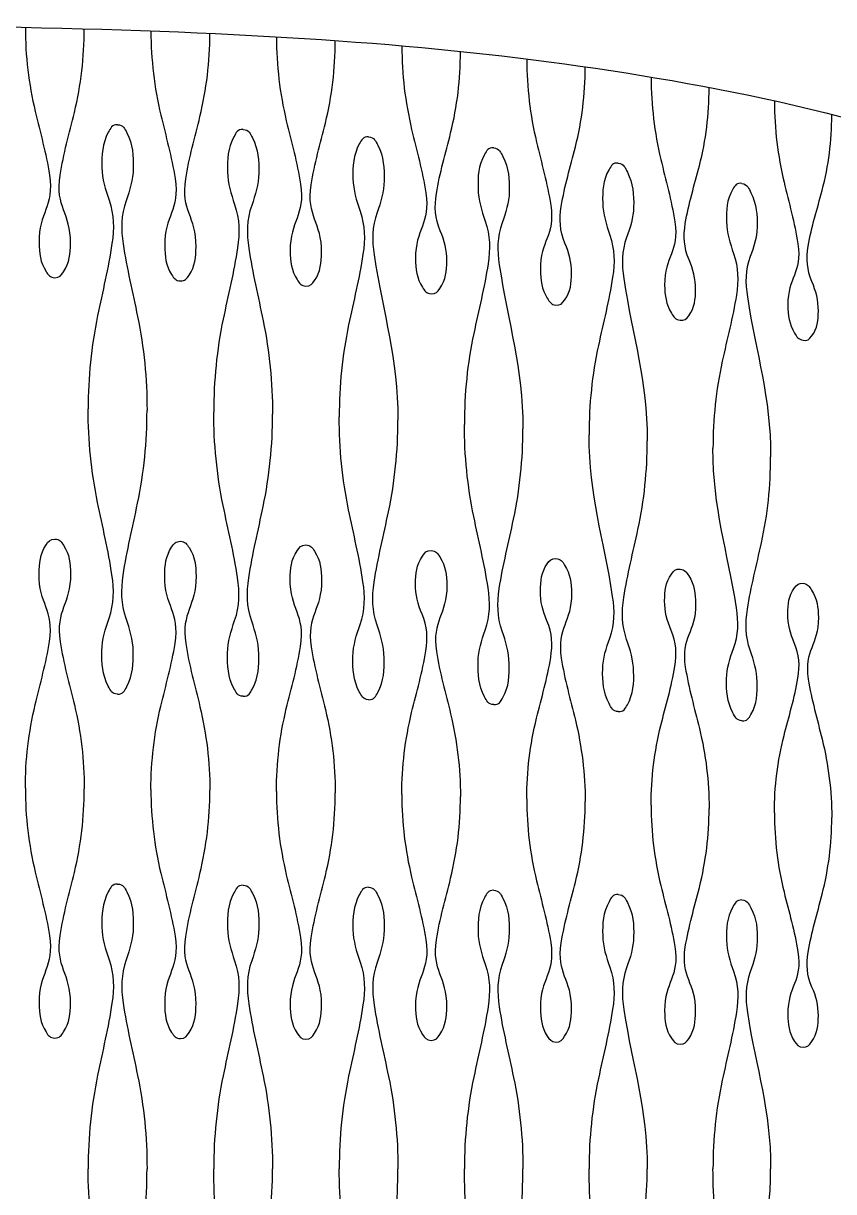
# Model space of a CAD drawing. Header units: millimetres. Extents: x 1 to 583, y -486 to -2.
# Drawn here: x 553.93 to 568.54, y -156.81 to -135.74 of the extents above; entities that cross this region are included whole.
import ezdxf

# ---------------------------------------------------------------- set-up
doc = ezdxf.new("R2010")
doc.units = ezdxf.units.MM
doc.header["$MEASUREMENT"] = 0
doc.layers.add('DEFAULT', color=7, linetype='Continuous')

msp = doc.modelspace()

# ---------------------------------------------------------------- linework, layer by layer
at = {"layer": 'DEFAULT'}
for points, knots in [([(542.024, -135.742), (553.829, -135.742), (559.732, -135.742), (565.634, -136.775), (571.537, -137.808), (577.439, -139.873), (583.342, -148.137)], [0, 0, 0, 0, 1, 1, 1, 2, 2, 2, 2]), ([(553.963, -135.815), (553.963, -136.331), (554.022, -136.83), (554.141, -137.331), (554.231, -137.712), (554.339, -138.088), (554.398, -138.477), (554.486, -139.053), (554.204, -139.148), (554.211, -139.697), (554.213, -139.884), (554.228, -140.05), (554.336, -140.216), (554.375, -140.278), (554.408, -140.327), (554.494, -140.329)], [0, 0, 0, 0, 1, 1, 1, 2, 2, 2, 3, 3, 3, 4, 4, 4, 5, 5, 5, 5]), ([(554.494, -140.329), (554.578, -140.33), (554.612, -140.283), (554.652, -140.222), (554.761, -140.058), (554.775, -139.893), (554.777, -139.708), (554.783, -139.157), (554.5, -139.06), (554.59, -138.481), (554.649, -138.096), (554.757, -137.725), (554.847, -137.348), (554.966, -136.849), (555.025, -136.354), (555.025, -135.842)], [0, 0, 0, 0, 1, 1, 1, 2, 2, 2, 3, 3, 3, 4, 4, 4, 5, 5, 5, 5]), ([(556.229, -135.882), (556.229, -136.397), (556.289, -136.894), (556.407, -137.395), (556.497, -137.776), (556.604, -138.152), (556.664, -138.541), (556.752, -139.114), (556.47, -139.208), (556.477, -139.754), (556.479, -139.94), (556.495, -140.107), (556.602, -140.273), (556.641, -140.335), (556.674, -140.384), (556.76, -140.387)], [0, 0, 0, 0, 1, 1, 1, 2, 2, 2, 3, 3, 3, 4, 4, 4, 5, 5, 5, 5]), ([(556.76, -140.387), (556.844, -140.39), (556.877, -140.343), (556.918, -140.283), (557.027, -140.12), (557.041, -139.956), (557.043, -139.772), (557.049, -139.221), (556.766, -139.126), (556.856, -138.547), (556.915, -138.165), (557.023, -137.796), (557.113, -137.422), (557.232, -136.927), (557.291, -136.435), (557.291, -135.925)], [0, 0, 0, 0, 1, 1, 1, 2, 2, 2, 3, 3, 3, 4, 4, 4, 5, 5, 5, 5]), ([(558.493, -135.989), (558.493, -136.502), (558.553, -136.999), (558.671, -137.498), (558.761, -137.879), (558.868, -138.255), (558.928, -138.643), (559.015, -139.212), (558.735, -139.303), (558.741, -139.845), (558.743, -140.032), (558.76, -140.198), (558.866, -140.364), (558.906, -140.426), (558.938, -140.476), (559.024, -140.48)], [0, 0, 0, 0, 1, 1, 1, 2, 2, 2, 3, 3, 3, 4, 4, 4, 5, 5, 5, 5]), ([(559.024, -140.48), (559.107, -140.484), (559.141, -140.439), (559.182, -140.38), (559.291, -140.219), (559.304, -140.057), (559.307, -139.874), (559.313, -139.324), (559.029, -139.232), (559.119, -138.653), (559.179, -138.275), (559.286, -137.91), (559.376, -137.54), (559.496, -137.049), (559.554, -136.562), (559.554, -136.057)], [0, 0, 0, 0, 1, 1, 1, 2, 2, 2, 3, 3, 3, 4, 4, 4, 5, 5, 5, 5]), ([(560.755, -136.153), (560.755, -136.664), (560.815, -137.158), (560.932, -137.655), (561.021, -138.035), (561.128, -138.41), (561.188, -138.798), (561.275, -139.361), (560.995, -139.448), (561.002, -139.985), (561.004, -140.171), (561.021, -140.336), (561.126, -140.502), (561.166, -140.564), (561.198, -140.615), (561.284, -140.621)], [0, 0, 0, 0, 1, 1, 1, 2, 2, 2, 3, 3, 3, 4, 4, 4, 5, 5, 5, 5]), ([(561.284, -140.621), (561.366, -140.627), (561.4, -140.584), (561.441, -140.525), (561.552, -140.368), (561.563, -140.208), (561.566, -140.028), (561.568, -139.832), (561.523, -139.659), (561.447, -139.482), (561.35, -139.257), (561.342, -139.049), (561.379, -138.813), (561.438, -138.441), (561.545, -138.082), (561.635, -137.718), (561.755, -137.234), (561.812, -136.753), (561.812, -136.254)], [0, 0, 0, 0, 1, 1, 1, 2, 2, 2, 3, 3, 3, 4, 4, 4, 5, 5, 5, 6, 6, 6, 6]), ([(563.009, -136.391), (563.009, -136.899), (563.069, -137.389), (563.185, -137.883), (563.274, -138.261), (563.381, -138.634), (563.44, -139.02), (563.526, -139.575), (563.248, -139.658), (563.255, -140.186), (563.257, -140.371), (563.276, -140.536), (563.379, -140.701), (563.418, -140.764), (563.451, -140.815), (563.535, -140.824)], [0, 0, 0, 0, 1, 1, 1, 2, 2, 2, 3, 3, 3, 4, 4, 4, 5, 5, 5, 5]), ([(563.535, -140.824), (563.616, -140.832), (563.651, -140.791), (563.692, -140.734), (563.803, -140.58), (563.814, -140.424), (563.816, -140.247), (563.818, -140.053), (563.773, -139.881), (563.698, -139.704), (563.603, -139.482), (563.593, -139.275), (563.631, -139.042), (563.689, -138.677), (563.796, -138.326), (563.886, -137.97), (564.005, -137.495), (564.062, -137.023), (564.062, -136.533)], [0, 0, 0, 0, 1, 1, 1, 2, 2, 2, 3, 3, 3, 4, 4, 4, 5, 5, 5, 6, 6, 6, 6]), ([(565.252, -136.719), (565.252, -137.221), (565.312, -137.706), (565.427, -138.194), (565.515, -138.569), (565.621, -138.939), (565.68, -139.322), (565.765, -139.866), (565.49, -139.943), (565.496, -140.461), (565.498, -140.644), (565.518, -140.808), (565.619, -140.971), (565.658, -141.034), (565.691, -141.086), (565.775, -141.097)], [0, 0, 0, 0, 1, 1, 1, 2, 2, 2, 3, 3, 3, 4, 4, 4, 5, 5, 5, 5]), ([(565.775, -141.097), (565.853, -141.108), (565.889, -141.071), (565.931, -141.015), (566.042, -140.866), (566.052, -140.714), (566.054, -140.541), (566.056, -140.349), (566.01, -140.178), (565.936, -140.004), (565.843, -139.785), (565.832, -139.581), (565.869, -139.351), (565.927, -138.996), (566.034, -138.655), (566.123, -138.309), (566.242, -137.845), (566.298, -137.384), (566.298, -136.906)], [0, 0, 0, 0, 1, 1, 1, 2, 2, 2, 3, 3, 3, 4, 4, 4, 5, 5, 5, 6, 6, 6, 6]), ([(567.476, -137.151), (567.476, -137.646), (567.537, -138.123), (567.65, -138.603), (567.737, -138.975), (567.841, -139.341), (567.9, -139.719), (567.982, -140.249), (567.712, -140.32), (567.718, -140.823), (567.72, -141.005), (567.741, -141.166), (567.839, -141.327), (567.878, -141.391), (567.911, -141.443), (567.993, -141.458)], [0, 0, 0, 0, 1, 1, 1, 2, 2, 2, 3, 3, 3, 4, 4, 4, 5, 5, 5, 5]), ([(555.627, -137.569), (555.525, -137.566), (555.499, -137.633), (555.46, -137.706), (555.349, -137.913), (555.339, -138.117), (555.344, -138.341), (555.349, -138.55), (555.407, -138.739), (555.474, -138.933), (555.564, -139.197), (555.567, -139.445), (555.526, -139.715), (555.46, -140.153), (555.355, -140.581), (555.266, -141.013), (555.151, -141.571), (555.096, -142.126), (555.096, -142.696)], [0, 0, 0, 0, 1, 1, 1, 2, 2, 2, 3, 3, 3, 4, 4, 4, 5, 5, 5, 6, 6, 6, 6]), ([(555.627, -137.569), (555.731, -137.573), (555.755, -137.641), (555.794, -137.716), (555.903, -137.925), (555.915, -138.131), (555.91, -138.357), (555.905, -138.564), (555.847, -138.751), (555.78, -138.942), (555.688, -139.205), (555.688, -139.452), (555.728, -139.721), (555.794, -140.162), (555.899, -140.595), (555.988, -141.031), (556.102, -141.591), (556.158, -142.148), (556.158, -142.719)], [0, 0, 0, 0, 1, 1, 1, 2, 2, 2, 3, 3, 3, 4, 4, 4, 5, 5, 5, 6, 6, 6, 6]), ([(567.993, -141.458), (568.068, -141.472), (568.105, -141.439), (568.147, -141.385), (568.26, -141.242), (568.267, -141.096), (568.269, -140.929), (568.271, -140.739), (568.225, -140.571), (568.153, -140.399), (568.062, -140.184), (568.049, -139.985), (568.087, -139.758), (568.144, -139.416), (568.249, -139.088), (568.337, -138.755), (568.455, -138.307), (568.51, -137.861), (568.51, -137.398)], [0, 0, 0, 0, 1, 1, 1, 2, 2, 2, 3, 3, 3, 4, 4, 4, 5, 5, 5, 6, 6, 6, 6]), ([(557.892, -137.654), (557.791, -137.65), (557.765, -137.716), (557.726, -137.788), (557.614, -137.994), (557.605, -138.196), (557.61, -138.418), (557.615, -138.628), (557.673, -138.817), (557.739, -139.01), (557.829, -139.273), (557.832, -139.52), (557.791, -139.79), (557.725, -140.224), (557.62, -140.649), (557.531, -141.078), (557.416, -141.633), (557.361, -142.186), (557.361, -142.752)], [0, 0, 0, 0, 1, 1, 1, 2, 2, 2, 3, 3, 3, 4, 4, 4, 5, 5, 5, 6, 6, 6, 6]), ([(557.892, -137.654), (557.996, -137.66), (558.021, -137.729), (558.059, -137.804), (558.167, -138.013), (558.18, -138.219), (558.175, -138.444), (558.17, -138.65), (558.113, -138.835), (558.046, -139.024), (557.953, -139.286), (557.954, -139.531), (557.994, -139.798), (558.06, -140.239), (558.164, -140.671), (558.253, -141.107), (558.367, -141.665), (558.423, -142.22), (558.423, -142.789)], [0, 0, 0, 0, 1, 1, 1, 2, 2, 2, 3, 3, 3, 4, 4, 4, 5, 5, 5, 6, 6, 6, 6]), ([(560.155, -137.787), (560.054, -137.781), (560.028, -137.845), (559.988, -137.917), (559.876, -138.12), (559.868, -138.32), (559.873, -138.54), (559.878, -138.749), (559.936, -138.938), (560.002, -139.131), (560.092, -139.392), (560.095, -139.638), (560.054, -139.906), (559.988, -140.336), (559.883, -140.756), (559.794, -141.181), (559.679, -141.731), (559.625, -142.279), (559.625, -142.841)], [0, 0, 0, 0, 1, 1, 1, 2, 2, 2, 3, 3, 3, 4, 4, 4, 5, 5, 5, 6, 6, 6, 6]), ([(560.155, -137.787), (560.258, -137.797), (560.283, -137.866), (560.321, -137.941), (560.428, -138.15), (560.442, -138.355), (560.437, -138.58), (560.432, -138.783), (560.375, -138.965), (560.308, -139.152), (560.215, -139.411), (560.216, -139.654), (560.256, -139.919), (560.42, -141.014), (560.684, -141.767), (560.684, -142.897)], [0, 0, 0, 0, 1, 1, 1, 2, 2, 2, 3, 3, 3, 4, 4, 4, 5, 5, 5, 5]), ([(562.412, -137.985), (562.313, -137.977), (562.285, -138.038), (562.246, -138.108), (562.133, -138.308), (562.125, -138.505), (562.13, -138.722), (562.135, -138.93), (562.193, -139.118), (562.259, -139.31), (562.348, -139.569), (562.352, -139.813), (562.311, -140.078), (562.245, -140.502), (562.141, -140.916), (562.052, -141.334), (561.937, -141.878), (561.883, -142.419), (561.883, -142.974)], [0, 0, 0, 0, 1, 1, 1, 2, 2, 2, 3, 3, 3, 4, 4, 4, 5, 5, 5, 6, 6, 6, 6]), ([(562.412, -137.985), (562.515, -137.998), (562.539, -138.067), (562.577, -138.143), (562.682, -138.351), (562.698, -138.555), (562.692, -138.779), (562.688, -138.978), (562.631, -139.157), (562.564, -139.34), (562.47, -139.596), (562.473, -139.836), (562.512, -140.097), (562.676, -141.186), (562.939, -141.932), (562.939, -143.055)], [0, 0, 0, 0, 1, 1, 1, 2, 2, 2, 3, 3, 3, 4, 4, 4, 5, 5, 5, 5]), ([(564.659, -138.262), (564.562, -138.25), (564.533, -138.309), (564.493, -138.377), (564.379, -138.573), (564.373, -138.765), (564.379, -138.978), (564.384, -139.185), (564.441, -139.371), (564.507, -139.562), (564.594, -139.818), (564.6, -140.058), (564.558, -140.321), (564.493, -140.735), (564.389, -141.141), (564.301, -141.55), (564.186, -142.084), (564.132, -142.616), (564.132, -143.162)], [0, 0, 0, 0, 1, 1, 1, 2, 2, 2, 3, 3, 3, 4, 4, 4, 5, 5, 5, 6, 6, 6, 6]), ([(564.659, -138.262), (564.76, -138.279), (564.785, -138.348), (564.823, -138.424), (564.926, -138.631), (564.943, -138.833), (564.937, -139.055), (564.933, -139.25), (564.877, -139.424), (564.81, -139.602), (564.716, -139.854), (564.72, -140.089), (564.759, -140.346), (564.921, -141.424), (565.182, -142.159), (565.182, -143.271)], [0, 0, 0, 0, 1, 1, 1, 2, 2, 2, 3, 3, 3, 4, 4, 4, 5, 5, 5, 5]), ([(566.891, -138.628), (566.797, -138.612), (566.767, -138.667), (566.726, -138.734), (566.611, -138.924), (566.607, -139.11), (566.612, -139.318), (566.617, -139.522), (566.675, -139.707), (566.74, -139.895), (566.826, -140.147), (566.832, -140.382), (566.791, -140.641), (566.726, -141.045), (566.622, -141.439), (566.535, -141.837), (566.42, -142.359), (566.368, -142.878), (566.368, -143.412)], [0, 0, 0, 0, 1, 1, 1, 2, 2, 2, 3, 3, 3, 4, 4, 4, 5, 5, 5, 6, 6, 6, 6]), ([(566.891, -138.628), (566.99, -138.649), (567.016, -138.719), (567.053, -138.796), (567.153, -139), (567.171, -139.2), (567.166, -139.419), (567.161, -139.608), (567.106, -139.776), (567.04, -139.948), (566.945, -140.195), (566.951, -140.423), (566.989, -140.674), (567.15, -141.737), (567.408, -142.46), (567.408, -143.557)], [0, 0, 0, 0, 1, 1, 1, 2, 2, 2, 3, 3, 3, 4, 4, 4, 5, 5, 5, 5]), ([(555.627, -147.841), (555.524, -147.84), (555.499, -147.772), (555.46, -147.698), (555.35, -147.489), (555.339, -147.284), (555.344, -147.059), (555.349, -146.851), (555.407, -146.663), (555.474, -146.471), (555.565, -146.207), (555.566, -145.96), (555.526, -145.691), (555.46, -145.251), (555.355, -144.819), (555.266, -144.384), (555.151, -143.825), (555.096, -143.267), (555.096, -142.696)], [0, 0, 0, 0, 1, 1, 1, 2, 2, 2, 3, 3, 3, 4, 4, 4, 5, 5, 5, 6, 6, 6, 6]), ([(555.627, -147.841), (555.73, -147.842), (555.755, -147.775), (555.794, -147.703), (555.905, -147.495), (555.915, -147.292), (555.91, -147.068), (555.905, -146.858), (555.847, -146.669), (555.78, -146.476), (555.69, -146.212), (555.688, -145.964), (555.728, -145.694), (555.794, -145.258), (555.899, -144.83), (555.988, -144.398), (556.103, -143.841), (556.158, -143.287), (556.158, -142.719)], [0, 0, 0, 0, 1, 1, 1, 2, 2, 2, 3, 3, 3, 4, 4, 4, 5, 5, 5, 6, 6, 6, 6]), ([(557.892, -147.879), (557.789, -147.878), (557.764, -147.81), (557.726, -147.736), (557.616, -147.528), (557.605, -147.324), (557.61, -147.1), (557.615, -146.893), (557.672, -146.706), (557.739, -146.515), (557.831, -146.252), (557.832, -146.007), (557.791, -145.738), (557.725, -145.299), (557.62, -144.869), (557.531, -144.435), (557.417, -143.877), (557.361, -143.322), (557.361, -142.752)], [0, 0, 0, 0, 1, 1, 1, 2, 2, 2, 3, 3, 3, 4, 4, 4, 5, 5, 5, 6, 6, 6, 6]), ([(557.892, -147.879), (557.994, -147.882), (558.02, -147.816), (558.059, -147.744), (558.17, -147.538), (558.18, -147.336), (558.175, -147.113), (558.17, -146.904), (558.112, -146.716), (558.046, -146.523), (557.955, -146.26), (557.953, -146.013), (557.994, -145.744), (558.059, -145.31), (558.164, -144.886), (558.253, -144.458), (558.368, -143.904), (558.423, -143.354), (558.423, -142.789)], [0, 0, 0, 0, 1, 1, 1, 2, 2, 2, 3, 3, 3, 4, 4, 4, 5, 5, 5, 6, 6, 6, 6]), ([(560.155, -147.94), (560.052, -147.937), (560.027, -147.87), (559.988, -147.796), (559.879, -147.589), (559.868, -147.386), (559.873, -147.163), (559.878, -146.958), (559.935, -146.773), (560.002, -146.583), (560.094, -146.323), (560.094, -146.079), (560.054, -145.813), (559.988, -145.376), (559.883, -144.947), (559.794, -144.516), (559.68, -143.96), (559.625, -143.408), (559.625, -142.841)], [0, 0, 0, 0, 1, 1, 1, 2, 2, 2, 3, 3, 3, 4, 4, 4, 5, 5, 5, 6, 6, 6, 6]), ([(560.155, -147.94), (560.256, -147.944), (560.282, -147.879), (560.321, -147.808), (560.432, -147.604), (560.442, -147.404), (560.437, -147.183), (560.432, -146.975), (560.374, -146.787), (560.308, -146.595), (560.218, -146.334), (560.215, -146.089), (560.256, -145.821), (560.321, -145.392), (560.426, -144.973), (560.515, -144.549), (560.63, -144.002), (560.684, -143.457), (560.684, -142.897)], [0, 0, 0, 0, 1, 1, 1, 2, 2, 2, 3, 3, 3, 4, 4, 4, 5, 5, 5, 6, 6, 6, 6]), ([(562.412, -148.03), (562.31, -148.026), (562.284, -147.959), (562.246, -147.886), (562.137, -147.68), (562.125, -147.479), (562.13, -147.257), (562.135, -147.054), (562.192, -146.872), (562.259, -146.685), (562.351, -146.428), (562.351, -146.187), (562.311, -145.924), (562.245, -145.49), (562.141, -145.064), (562.052, -144.635), (561.939, -144.084), (561.883, -143.536), (561.883, -142.974)], [0, 0, 0, 0, 1, 1, 1, 2, 2, 2, 3, 3, 3, 4, 4, 4, 5, 5, 5, 6, 6, 6, 6]), ([(562.412, -148.03), (562.512, -148.036), (562.538, -147.972), (562.577, -147.902), (562.689, -147.701), (562.698, -147.504), (562.692, -147.286), (562.687, -147.08), (562.63, -146.893), (562.564, -146.702), (562.475, -146.444), (562.472, -146.201), (562.512, -145.936), (562.578, -145.514), (562.682, -145.1), (562.77, -144.683), (562.885, -144.144), (562.939, -143.606), (562.939, -143.055)], [0, 0, 0, 0, 1, 1, 1, 2, 2, 2, 3, 3, 3, 4, 4, 4, 5, 5, 5, 6, 6, 6, 6]), ([(564.659, -148.156), (564.558, -148.15), (564.532, -148.084), (564.493, -148.011), (564.386, -147.808), (564.373, -147.609), (564.379, -147.389), (564.383, -147.19), (564.44, -147.011), (564.507, -146.829), (564.599, -146.575), (564.598, -146.339), (564.558, -146.079), (564.394, -145.005), (564.132, -144.271), (564.132, -143.162)], [0, 0, 0, 0, 1, 1, 1, 2, 2, 2, 3, 3, 3, 4, 4, 4, 5, 5, 5, 5]), ([(564.659, -148.156), (564.757, -148.163), (564.784, -148.102), (564.823, -148.033), (564.935, -147.836), (564.943, -147.643), (564.937, -147.429), (564.932, -147.225), (564.875, -147.04), (564.81, -146.852), (564.722, -146.596), (564.718, -146.357), (564.759, -146.096), (564.823, -145.682), (564.927, -145.277), (565.015, -144.869), (565.129, -144.339), (565.182, -143.812), (565.182, -143.271)], [0, 0, 0, 0, 1, 1, 1, 2, 2, 2, 3, 3, 3, 4, 4, 4, 5, 5, 5, 6, 6, 6, 6]), ([(566.891, -148.322), (566.791, -148.314), (566.765, -148.249), (566.726, -148.177), (566.621, -147.977), (566.607, -147.781), (566.612, -147.565), (566.617, -147.37), (566.673, -147.196), (566.74, -147.018), (566.832, -146.77), (566.83, -146.539), (566.791, -146.285), (566.627, -145.226), (566.368, -144.506), (566.368, -143.412)], [0, 0, 0, 0, 1, 1, 1, 2, 2, 2, 3, 3, 3, 4, 4, 4, 5, 5, 5, 5]), ([(566.891, -148.322), (566.986, -148.331), (567.014, -148.273), (567.053, -148.205), (567.164, -148.014), (567.171, -147.826), (567.166, -147.617), (567.161, -147.416), (567.104, -147.234), (567.04, -147.048), (566.954, -146.798), (566.949, -146.563), (566.989, -146.306), (567.053, -145.904), (567.155, -145.511), (567.242, -145.114), (567.355, -144.598), (567.408, -144.085), (567.408, -143.557)], [0, 0, 0, 0, 1, 1, 1, 2, 2, 2, 3, 3, 3, 4, 4, 4, 5, 5, 5, 6, 6, 6, 6]), ([(553.963, -149.539), (553.963, -149.025), (554.022, -148.528), (554.141, -148.029), (554.231, -147.65), (554.339, -147.277), (554.398, -146.891), (554.487, -146.312), (554.204, -146.217), (554.211, -145.666), (554.213, -145.48), (554.227, -145.315), (554.336, -145.15), (554.376, -145.09), (554.409, -145.042), (554.494, -145.043)], [0, 0, 0, 0, 1, 1, 1, 2, 2, 2, 3, 3, 3, 4, 4, 4, 5, 5, 5, 5]), ([(554.494, -145.043), (554.579, -145.044), (554.612, -145.093), (554.652, -145.155), (554.76, -145.32), (554.775, -145.487), (554.777, -145.673), (554.783, -146.221), (554.501, -146.319), (554.59, -146.894), (554.649, -147.281), (554.757, -147.656), (554.847, -148.036), (554.966, -148.536), (555.025, -149.033), (555.025, -149.548)], [0, 0, 0, 0, 1, 1, 1, 2, 2, 2, 3, 3, 3, 4, 4, 4, 5, 5, 5, 5]), ([(556.229, -149.561), (556.229, -149.049), (556.288, -148.554), (556.407, -148.057), (556.497, -147.68), (556.605, -147.309), (556.664, -146.925), (556.753, -146.346), (556.47, -146.254), (556.477, -145.702), (556.479, -145.517), (556.493, -145.353), (556.602, -145.19), (556.642, -145.129), (556.676, -145.082), (556.76, -145.084)], [0, 0, 0, 0, 1, 1, 1, 2, 2, 2, 3, 3, 3, 4, 4, 4, 5, 5, 5, 5]), ([(556.76, -145.084), (556.845, -145.086), (556.878, -145.135), (556.918, -145.197), (557.025, -145.362), (557.041, -145.528), (557.043, -145.715), (557.049, -146.26), (556.768, -146.356), (556.856, -146.929), (556.915, -147.316), (557.023, -147.69), (557.113, -148.068), (557.231, -148.567), (557.291, -149.063), (557.291, -149.575)], [0, 0, 0, 0, 1, 1, 1, 2, 2, 2, 3, 3, 3, 4, 4, 4, 5, 5, 5, 5]), ([(558.493, -149.597), (558.493, -149.088), (558.552, -148.596), (558.671, -148.102), (558.761, -147.729), (558.869, -147.361), (558.928, -146.979), (559.018, -146.401), (558.735, -146.312), (558.741, -145.761), (558.743, -145.578), (558.757, -145.415), (558.866, -145.253), (558.906, -145.193), (558.94, -145.147), (559.024, -145.15)], [0, 0, 0, 0, 1, 1, 1, 2, 2, 2, 3, 3, 3, 4, 4, 4, 5, 5, 5, 5]), ([(559.024, -145.15), (559.109, -145.153), (559.142, -145.202), (559.182, -145.264), (559.288, -145.429), (559.304, -145.594), (559.307, -145.78), (559.313, -146.323), (559.032, -146.416), (559.119, -146.985), (559.179, -147.371), (559.286, -147.743), (559.376, -148.12), (559.495, -148.616), (559.554, -149.109), (559.554, -149.619)], [0, 0, 0, 0, 1, 1, 1, 2, 2, 2, 3, 3, 3, 4, 4, 4, 5, 5, 5, 5]), ([(560.755, -149.651), (560.755, -149.147), (560.813, -148.661), (560.932, -148.171), (561.021, -147.802), (561.129, -147.438), (561.188, -147.062), (561.225, -146.827), (561.218, -146.618), (561.12, -146.395), (561.044, -146.218), (560.999, -146.046), (561.002, -145.851), (561.004, -145.669), (561.016, -145.509), (561.126, -145.349), (561.167, -145.29), (561.201, -145.246), (561.284, -145.25)], [0, 0, 0, 0, 1, 1, 1, 2, 2, 2, 3, 3, 3, 4, 4, 4, 5, 5, 5, 6, 6, 6, 6]), ([(561.284, -145.25), (561.368, -145.254), (561.401, -145.304), (561.441, -145.366), (561.546, -145.53), (561.563, -145.694), (561.566, -145.879), (561.572, -146.416), (561.292, -146.506), (561.379, -147.07), (561.438, -147.453), (561.545, -147.823), (561.635, -148.198), (561.753, -148.69), (561.812, -149.179), (561.812, -149.685)], [0, 0, 0, 0, 1, 1, 1, 2, 2, 2, 3, 3, 3, 4, 4, 4, 5, 5, 5, 5]), ([(563.009, -149.731), (563.009, -149.233), (563.067, -148.754), (563.185, -148.271), (563.274, -147.908), (563.382, -147.55), (563.44, -147.18), (563.477, -146.947), (563.47, -146.741), (563.373, -146.52), (563.297, -146.344), (563.252, -146.174), (563.255, -145.98), (563.257, -145.802), (563.269, -145.644), (563.379, -145.488), (563.419, -145.429), (563.454, -145.387), (563.535, -145.393)], [0, 0, 0, 0, 1, 1, 1, 2, 2, 2, 3, 3, 3, 4, 4, 4, 5, 5, 5, 6, 6, 6, 6]), ([(563.535, -145.393), (563.62, -145.399), (563.653, -145.449), (563.692, -145.511), (563.796, -145.673), (563.814, -145.836), (563.816, -146.02), (563.822, -146.55), (563.544, -146.634), (563.631, -147.192), (563.69, -147.571), (563.796, -147.937), (563.886, -148.309), (564.002, -148.795), (564.062, -149.278), (564.062, -149.778)], [0, 0, 0, 0, 1, 1, 1, 2, 2, 2, 3, 3, 3, 4, 4, 4, 5, 5, 5, 5]), ([(565.252, -149.84), (565.252, -149.352), (565.309, -148.881), (565.427, -148.407), (565.515, -148.052), (565.622, -147.703), (565.68, -147.34), (565.717, -147.11), (565.709, -146.908), (565.614, -146.69), (565.538, -146.517), (565.494, -146.348), (565.496, -146.156), (565.498, -145.982), (565.509, -145.828), (565.619, -145.675), (565.66, -145.619), (565.695, -145.578), (565.775, -145.586)], [0, 0, 0, 0, 1, 1, 1, 2, 2, 2, 3, 3, 3, 4, 4, 4, 5, 5, 5, 6, 6, 6, 6]), ([(565.775, -145.586), (565.858, -145.594), (565.891, -145.644), (565.931, -145.706), (566.033, -145.866), (566.052, -146.027), (566.054, -146.209), (566.06, -146.73), (565.783, -146.807), (565.869, -147.355), (565.928, -147.73), (566.034, -148.091), (566.123, -148.458), (566.238, -148.935), (566.298, -149.41), (566.298, -149.902)], [0, 0, 0, 0, 1, 1, 1, 2, 2, 2, 3, 3, 3, 4, 4, 4, 5, 5, 5, 5]), ([(567.476, -149.984), (567.476, -149.508), (567.532, -149.049), (567.65, -148.587), (567.737, -148.242), (567.842, -147.903), (567.9, -147.551), (567.937, -147.326), (567.927, -147.127), (567.834, -146.914), (567.76, -146.744), (567.715, -146.578), (567.718, -146.389), (567.72, -146.22), (567.729, -146.07), (567.839, -145.923), (567.88, -145.868), (567.916, -145.831), (567.993, -145.841)], [0, 0, 0, 0, 1, 1, 1, 2, 2, 2, 3, 3, 3, 4, 4, 4, 5, 5, 5, 6, 6, 6, 6]), ([(567.993, -145.841), (568.075, -145.852), (568.108, -145.902), (568.147, -145.963), (568.247, -146.121), (568.267, -146.279), (568.269, -146.458), (568.275, -146.966), (568.002, -147.036), (568.087, -147.571), (568.145, -147.939), (568.249, -148.294), (568.337, -148.654), (568.451, -149.121), (568.51, -149.585), (568.51, -150.066)], [0, 0, 0, 0, 1, 1, 1, 2, 2, 2, 3, 3, 3, 4, 4, 4, 5, 5, 5, 5]), ([(553.963, -149.539), (553.963, -150.053), (554.022, -150.551), (554.141, -151.052), (554.231, -151.431), (554.339, -151.806), (554.398, -152.193), (554.486, -152.771), (554.204, -152.866), (554.211, -153.416), (554.213, -153.602), (554.228, -153.768), (554.336, -153.933), (554.376, -153.995), (554.409, -154.043), (554.494, -154.043)], [0, 0, 0, 0, 1, 1, 1, 2, 2, 2, 3, 3, 3, 4, 4, 4, 5, 5, 5, 5]), ([(554.494, -154.043), (554.579, -154.044), (554.612, -153.995), (554.652, -153.934), (554.76, -153.769), (554.775, -153.604), (554.777, -153.418), (554.783, -152.868), (554.501, -152.771), (554.59, -152.194), (554.649, -151.808), (554.757, -151.435), (554.847, -151.056), (554.966, -150.557), (555.025, -150.061), (555.025, -149.548)], [0, 0, 0, 0, 1, 1, 1, 2, 2, 2, 3, 3, 3, 4, 4, 4, 5, 5, 5, 5]), ([(556.229, -149.561), (556.229, -150.074), (556.288, -150.571), (556.407, -151.07), (556.497, -151.448), (556.605, -151.822), (556.664, -152.208), (556.753, -152.784), (556.47, -152.877), (556.477, -153.426), (556.479, -153.612), (556.494, -153.777), (556.602, -153.942), (556.642, -154.003), (556.675, -154.051), (556.76, -154.052)], [0, 0, 0, 0, 1, 1, 1, 2, 2, 2, 3, 3, 3, 4, 4, 4, 5, 5, 5, 5]), ([(556.76, -154.052), (556.844, -154.052), (556.878, -154.004), (556.918, -153.943), (557.026, -153.779), (557.041, -153.615), (557.043, -153.429), (557.049, -152.881), (556.767, -152.785), (556.856, -152.21), (556.915, -151.825), (557.023, -151.454), (557.113, -151.077), (557.232, -150.58), (557.291, -150.087), (557.291, -149.575)], [0, 0, 0, 0, 1, 1, 1, 2, 2, 2, 3, 3, 3, 4, 4, 4, 5, 5, 5, 5]), ([(558.493, -149.597), (558.493, -150.108), (558.553, -150.602), (558.671, -151.099), (558.761, -151.475), (558.869, -151.847), (558.928, -152.232), (559.017, -152.806), (558.735, -152.896), (558.741, -153.442), (558.743, -153.628), (558.758, -153.792), (558.866, -153.956), (558.906, -154.017), (558.939, -154.065), (559.024, -154.065)], [0, 0, 0, 0, 1, 1, 1, 2, 2, 2, 3, 3, 3, 4, 4, 4, 5, 5, 5, 5]), ([(559.024, -154.065), (559.108, -154.066), (559.141, -154.019), (559.182, -153.958), (559.29, -153.795), (559.304, -153.632), (559.307, -153.447), (559.313, -152.901), (559.03, -152.809), (559.119, -152.234), (559.179, -151.853), (559.286, -151.484), (559.376, -151.11), (559.495, -150.617), (559.554, -150.127), (559.554, -149.619)], [0, 0, 0, 0, 1, 1, 1, 2, 2, 2, 3, 3, 3, 4, 4, 4, 5, 5, 5, 5]), ([(560.755, -149.651), (560.755, -150.159), (560.814, -150.649), (560.932, -151.143), (561.021, -151.517), (561.129, -151.886), (561.188, -152.268), (561.277, -152.839), (560.995, -152.924), (561.002, -153.468), (561.004, -153.651), (561.019, -153.814), (561.126, -153.977), (561.166, -154.038), (561.199, -154.085), (561.284, -154.086)], [0, 0, 0, 0, 1, 1, 1, 2, 2, 2, 3, 3, 3, 4, 4, 4, 5, 5, 5, 5]), ([(561.284, -154.086), (561.367, -154.087), (561.401, -154.04), (561.441, -153.98), (561.549, -153.819), (561.563, -153.658), (561.566, -153.475), (561.572, -152.931), (561.29, -152.844), (561.379, -152.272), (561.438, -151.894), (561.545, -151.53), (561.635, -151.16), (561.754, -150.672), (561.812, -150.187), (561.812, -149.685)], [0, 0, 0, 0, 1, 1, 1, 2, 2, 2, 3, 3, 3, 4, 4, 4, 5, 5, 5, 5]), ([(563.009, -149.731), (563.009, -150.233), (563.068, -150.718), (563.185, -151.207), (563.274, -151.577), (563.381, -151.942), (563.44, -152.321), (563.529, -152.887), (563.248, -152.965), (563.255, -153.503), (563.257, -153.685), (563.272, -153.847), (563.379, -154.007), (563.419, -154.067), (563.452, -154.114), (563.535, -154.116)], [0, 0, 0, 0, 1, 1, 1, 2, 2, 2, 3, 3, 3, 4, 4, 4, 5, 5, 5, 5]), ([(563.535, -154.116), (563.618, -154.117), (563.652, -154.072), (563.692, -154.012), (563.8, -153.854), (563.814, -153.694), (563.816, -153.514), (563.822, -152.975), (563.541, -152.893), (563.631, -152.325), (563.689, -151.954), (563.796, -151.595), (563.886, -151.231), (564.004, -150.75), (564.062, -150.273), (564.062, -149.778)], [0, 0, 0, 0, 1, 1, 1, 2, 2, 2, 3, 3, 3, 4, 4, 4, 5, 5, 5, 5]), ([(565.252, -149.84), (565.252, -150.335), (565.311, -150.813), (565.427, -151.294), (565.515, -151.659), (565.622, -152.019), (565.68, -152.391), (565.769, -152.951), (565.49, -153.021), (565.496, -153.553), (565.498, -153.732), (565.514, -153.89), (565.619, -154.048), (565.659, -154.108), (565.692, -154.154), (565.775, -154.156)], [0, 0, 0, 0, 1, 1, 1, 2, 2, 2, 3, 3, 3, 4, 4, 4, 5, 5, 5, 5]), ([(565.775, -154.156), (565.856, -154.158), (565.89, -154.113), (565.931, -154.055), (566.037, -153.9), (566.052, -153.744), (566.054, -153.567), (566.06, -153.033), (565.78, -152.959), (565.869, -152.398), (565.928, -152.033), (566.034, -151.682), (566.123, -151.326), (566.24, -150.855), (566.298, -150.388), (566.298, -149.902)], [0, 0, 0, 0, 1, 1, 1, 2, 2, 2, 3, 3, 3, 4, 4, 4, 5, 5, 5, 5]), ([(567.476, -149.984), (567.476, -150.469), (567.535, -150.938), (567.65, -151.409), (567.737, -151.767), (567.842, -152.119), (567.9, -152.485), (567.987, -153.034), (567.711, -153.095), (567.718, -153.617), (567.72, -153.793), (567.736, -153.948), (567.839, -154.103), (567.879, -154.161), (567.912, -154.207), (567.993, -154.209)], [0, 0, 0, 0, 1, 1, 1, 2, 2, 2, 3, 3, 3, 4, 4, 4, 5, 5, 5, 5]), ([(567.993, -154.209), (568.073, -154.211), (568.107, -154.169), (568.147, -154.111), (568.253, -153.961), (568.267, -153.809), (568.269, -153.636), (568.271, -153.452), (568.227, -153.29), (568.153, -153.124), (568.057, -152.912), (568.05, -152.717), (568.087, -152.494), (568.144, -152.139), (568.249, -151.798), (568.337, -151.451), (568.453, -150.993), (568.51, -150.539), (568.51, -150.066)], [0, 0, 0, 0, 1, 1, 1, 2, 2, 2, 3, 3, 3, 4, 4, 4, 5, 5, 5, 6, 6, 6, 6]), ([(555.627, -151.265), (555.524, -151.264), (555.499, -151.331), (555.46, -151.404), (555.35, -151.612), (555.339, -151.817), (555.344, -152.041), (555.349, -152.25), (555.407, -152.438), (555.474, -152.631), (555.565, -152.895), (555.566, -153.143), (555.526, -153.413), (555.46, -153.851), (555.355, -154.281), (555.266, -154.715), (555.151, -155.274), (555.096, -155.83), (555.096, -156.4)], [0, 0, 0, 0, 1, 1, 1, 2, 2, 2, 3, 3, 3, 4, 4, 4, 5, 5, 5, 6, 6, 6, 6]), ([(555.627, -151.265), (555.73, -151.266), (555.755, -151.333), (555.794, -151.407), (555.904, -151.615), (555.915, -151.82), (555.91, -152.045), (555.905, -152.253), (555.847, -152.441), (555.78, -152.633), (555.689, -152.897), (555.688, -153.144), (555.728, -153.414), (555.794, -153.853), (555.899, -154.283), (555.988, -154.717), (556.103, -155.275), (556.158, -155.831), (556.158, -156.4)], [0, 0, 0, 0, 1, 1, 1, 2, 2, 2, 3, 3, 3, 4, 4, 4, 5, 5, 5, 6, 6, 6, 6]), ([(557.892, -151.288), (557.79, -151.287), (557.765, -151.353), (557.726, -151.426), (557.615, -151.633), (557.605, -151.836), (557.61, -152.06), (557.615, -152.268), (557.672, -152.456), (557.739, -152.648), (557.83, -152.911), (557.832, -153.157), (557.791, -153.426), (557.725, -153.863), (557.62, -154.29), (557.531, -154.722), (557.417, -155.278), (557.361, -155.832), (557.361, -156.4)], [0, 0, 0, 0, 1, 1, 1, 2, 2, 2, 3, 3, 3, 4, 4, 4, 5, 5, 5, 6, 6, 6, 6]), ([(557.892, -151.288), (557.995, -151.29), (558.02, -151.357), (558.059, -151.43), (558.169, -151.638), (558.18, -151.842), (558.175, -152.066), (558.17, -152.273), (558.112, -152.46), (558.046, -152.651), (557.954, -152.913), (557.953, -153.159), (557.994, -153.428), (558.06, -153.865), (558.164, -154.293), (558.253, -154.725), (558.367, -155.281), (558.423, -155.833), (558.423, -156.4)], [0, 0, 0, 0, 1, 1, 1, 2, 2, 2, 3, 3, 3, 4, 4, 4, 5, 5, 5, 6, 6, 6, 6]), ([(560.155, -151.324), (560.053, -151.322), (560.027, -151.388), (559.988, -151.461), (559.878, -151.666), (559.868, -151.867), (559.873, -152.089), (559.878, -152.296), (559.935, -152.483), (560.002, -152.674), (560.093, -152.935), (560.095, -153.18), (560.054, -153.447), (559.988, -153.88), (559.883, -154.305), (559.794, -154.733), (559.68, -155.286), (559.625, -155.836), (559.625, -156.4)], [0, 0, 0, 0, 1, 1, 1, 2, 2, 2, 3, 3, 3, 4, 4, 4, 5, 5, 5, 6, 6, 6, 6]), ([(560.155, -151.324), (560.257, -151.327), (560.283, -151.394), (560.321, -151.467), (560.43, -151.673), (560.442, -151.876), (560.437, -152.099), (560.432, -152.304), (560.375, -152.489), (560.308, -152.679), (560.216, -152.939), (560.216, -153.183), (560.256, -153.449), (560.322, -153.884), (560.426, -154.309), (560.515, -154.738), (560.629, -155.289), (560.684, -155.838), (560.684, -156.4)], [0, 0, 0, 0, 1, 1, 1, 2, 2, 2, 3, 3, 3, 4, 4, 4, 5, 5, 5, 6, 6, 6, 6]), ([(562.412, -151.378), (562.311, -151.376), (562.285, -151.44), (562.246, -151.512), (562.135, -151.715), (562.125, -151.914), (562.13, -152.133), (562.135, -152.338), (562.193, -152.524), (562.259, -152.713), (562.35, -152.971), (562.352, -153.213), (562.311, -153.478), (562.245, -153.907), (562.141, -154.326), (562.052, -154.75), (561.938, -155.297), (561.883, -155.842), (561.883, -156.4)], [0, 0, 0, 0, 1, 1, 1, 2, 2, 2, 3, 3, 3, 4, 4, 4, 5, 5, 5, 6, 6, 6, 6]), ([(562.412, -151.378), (562.514, -151.381), (562.539, -151.448), (562.577, -151.521), (562.685, -151.726), (562.698, -151.926), (562.692, -152.147), (562.687, -152.35), (562.63, -152.532), (562.564, -152.719), (562.473, -152.977), (562.472, -153.218), (562.512, -153.481), (562.578, -153.911), (562.682, -154.332), (562.77, -154.757), (562.884, -155.302), (562.939, -155.844), (562.939, -156.4)], [0, 0, 0, 0, 1, 1, 1, 2, 2, 2, 3, 3, 3, 4, 4, 4, 5, 5, 5, 6, 6, 6, 6]), ([(564.659, -151.454), (564.56, -151.45), (564.533, -151.513), (564.493, -151.584), (564.383, -151.783), (564.373, -151.979), (564.379, -152.195), (564.383, -152.398), (564.441, -152.58), (564.507, -152.767), (564.597, -153.022), (564.599, -153.26), (564.558, -153.521), (564.493, -153.943), (564.389, -154.357), (564.301, -154.774), (564.187, -155.313), (564.132, -155.85), (564.132, -156.4)], [0, 0, 0, 0, 1, 1, 1, 2, 2, 2, 3, 3, 3, 4, 4, 4, 5, 5, 5, 6, 6, 6, 6]), ([(564.659, -151.454), (564.759, -151.458), (564.785, -151.524), (564.823, -151.596), (564.93, -151.798), (564.943, -151.995), (564.937, -152.214), (564.933, -152.413), (564.876, -152.592), (564.81, -152.776), (564.719, -153.029), (564.719, -153.266), (564.759, -153.526), (564.921, -154.587), (565.182, -155.304), (565.182, -156.4)], [0, 0, 0, 0, 1, 1, 1, 2, 2, 2, 3, 3, 3, 4, 4, 4, 5, 5, 5, 5]), ([(566.891, -151.553), (566.793, -151.549), (566.766, -151.61), (566.726, -151.679), (566.616, -151.874), (566.607, -152.065), (566.612, -152.277), (566.617, -152.476), (566.674, -152.656), (566.74, -152.839), (566.829, -153.089), (566.831, -153.322), (566.791, -153.578), (566.726, -153.992), (566.622, -154.397), (566.535, -154.805), (566.422, -155.334), (566.368, -155.86), (566.368, -156.4)], [0, 0, 0, 0, 1, 1, 1, 2, 2, 2, 3, 3, 3, 4, 4, 4, 5, 5, 5, 6, 6, 6, 6]), ([(566.891, -151.553), (566.989, -151.559), (567.015, -151.624), (567.053, -151.696), (567.158, -151.893), (567.171, -152.087), (567.166, -152.301), (567.161, -152.497), (567.105, -152.671), (567.04, -152.851), (566.95, -153.099), (566.95, -153.33), (566.989, -153.585), (567.15, -154.626), (567.408, -155.324), (567.408, -156.4)], [0, 0, 0, 0, 1, 1, 1, 2, 2, 2, 3, 3, 3, 4, 4, 4, 5, 5, 5, 5]), ([(555.627, -161.536), (555.524, -161.537), (555.499, -161.47), (555.46, -161.397), (555.35, -161.189), (555.339, -160.984), (555.344, -160.76), (555.349, -160.551), (555.407, -160.362), (555.474, -160.169), (555.565, -159.906), (555.566, -159.658), (555.526, -159.388), (555.46, -158.949), (555.355, -158.52), (555.266, -158.086), (555.151, -157.527), (555.096, -156.971), (555.096, -156.4)], [0, 0, 0, 0, 1, 1, 1, 2, 2, 2, 3, 3, 3, 4, 4, 4, 5, 5, 5, 6, 6, 6, 6]), ([(555.627, -161.536), (555.73, -161.535), (555.755, -161.467), (555.794, -161.394), (555.904, -161.185), (555.915, -160.981), (555.91, -160.756), (555.905, -160.548), (555.847, -160.36), (555.78, -160.168), (555.689, -159.904), (555.688, -159.657), (555.728, -159.387), (555.794, -158.948), (555.899, -158.518), (555.988, -158.084), (556.103, -157.526), (556.158, -156.97), (556.158, -156.4)], [0, 0, 0, 0, 1, 1, 1, 2, 2, 2, 3, 3, 3, 4, 4, 4, 5, 5, 5, 6, 6, 6, 6]), ([(557.892, -161.513), (557.79, -161.514), (557.765, -161.447), (557.726, -161.375), (557.615, -161.168), (557.605, -160.965), (557.61, -160.741), (557.615, -160.533), (557.672, -160.345), (557.739, -160.153), (557.83, -159.89), (557.832, -159.644), (557.791, -159.375), (557.725, -158.938), (557.62, -158.51), (557.531, -158.079), (557.417, -157.522), (557.361, -156.968), (557.361, -156.4)], [0, 0, 0, 0, 1, 1, 1, 2, 2, 2, 3, 3, 3, 4, 4, 4, 5, 5, 5, 6, 6, 6, 6]), ([(557.892, -161.513), (557.995, -161.511), (558.02, -161.444), (558.059, -161.37), (558.169, -161.163), (558.18, -160.959), (558.175, -160.735), (558.17, -160.528), (558.112, -160.341), (558.046, -160.15), (557.954, -159.888), (557.953, -159.642), (557.994, -159.373), (558.06, -158.936), (558.164, -158.508), (558.253, -158.076), (558.367, -157.52), (558.423, -156.967), (558.423, -156.4)], [0, 0, 0, 0, 1, 1, 1, 2, 2, 2, 3, 3, 3, 4, 4, 4, 5, 5, 5, 6, 6, 6, 6]), ([(560.155, -161.477), (560.053, -161.478), (560.027, -161.412), (559.988, -161.34), (559.878, -161.135), (559.868, -160.933), (559.873, -160.712), (559.878, -160.505), (559.935, -160.318), (560.002, -160.127), (560.093, -159.866), (560.095, -159.621), (560.054, -159.354), (559.988, -158.921), (559.883, -158.496), (559.794, -158.068), (559.68, -157.515), (559.625, -156.965), (559.625, -156.4)], [0, 0, 0, 0, 1, 1, 1, 2, 2, 2, 3, 3, 3, 4, 4, 4, 5, 5, 5, 6, 6, 6, 6]), ([(560.155, -161.477), (560.257, -161.474), (560.283, -161.407), (560.321, -161.334), (560.43, -161.127), (560.442, -160.925), (560.437, -160.702), (560.432, -160.497), (560.375, -160.312), (560.308, -160.122), (560.216, -159.862), (560.216, -159.618), (560.256, -159.352), (560.322, -158.917), (560.426, -158.492), (560.515, -158.063), (560.629, -157.512), (560.684, -156.963), (560.684, -156.4)], [0, 0, 0, 0, 1, 1, 1, 2, 2, 2, 3, 3, 3, 4, 4, 4, 5, 5, 5, 6, 6, 6, 6]), ([(562.412, -161.423), (562.311, -161.425), (562.285, -161.36), (562.246, -161.289), (562.135, -161.086), (562.125, -160.887), (562.13, -160.668), (562.135, -160.462), (562.193, -160.277), (562.259, -160.088), (562.35, -159.83), (562.352, -159.588), (562.311, -159.323), (562.245, -158.894), (562.141, -158.475), (562.052, -158.051), (561.938, -157.504), (561.883, -156.959), (561.883, -156.4)], [0, 0, 0, 0, 1, 1, 1, 2, 2, 2, 3, 3, 3, 4, 4, 4, 5, 5, 5, 6, 6, 6, 6]), ([(562.412, -161.423), (562.514, -161.419), (562.539, -161.353), (562.577, -161.28), (562.685, -161.075), (562.698, -160.875), (562.692, -160.654), (562.687, -160.451), (562.63, -160.268), (562.564, -160.082), (562.473, -159.824), (562.472, -159.583), (562.512, -159.32), (562.578, -158.89), (562.682, -158.469), (562.77, -158.044), (562.884, -157.499), (562.939, -156.957), (562.939, -156.4)], [0, 0, 0, 0, 1, 1, 1, 2, 2, 2, 3, 3, 3, 4, 4, 4, 5, 5, 5, 6, 6, 6, 6]), ([(564.659, -161.347), (564.56, -161.351), (564.533, -161.288), (564.493, -161.217), (564.383, -161.018), (564.373, -160.822), (564.379, -160.606), (564.383, -160.403), (564.441, -160.221), (564.507, -160.034), (564.597, -159.779), (564.599, -159.541), (564.558, -159.28), (564.493, -158.857), (564.389, -158.444), (564.301, -158.027), (564.187, -157.488), (564.132, -156.951), (564.132, -156.4)], [0, 0, 0, 0, 1, 1, 1, 2, 2, 2, 3, 3, 3, 4, 4, 4, 5, 5, 5, 6, 6, 6, 6]), ([(564.659, -161.347), (564.759, -161.343), (564.785, -161.277), (564.823, -161.204), (564.93, -161.003), (564.943, -160.805), (564.937, -160.587), (564.933, -160.388), (564.876, -160.209), (564.81, -160.025), (564.719, -159.772), (564.719, -159.535), (564.759, -159.275), (564.921, -158.214), (565.182, -157.497), (565.182, -156.4)], [0, 0, 0, 0, 1, 1, 1, 2, 2, 2, 3, 3, 3, 4, 4, 4, 5, 5, 5, 5]), ([(566.891, -161.248), (566.793, -161.252), (566.766, -161.191), (566.726, -161.122), (566.616, -160.927), (566.607, -160.736), (566.612, -160.524), (566.617, -160.324), (566.674, -160.145), (566.74, -159.962), (566.829, -159.712), (566.831, -159.479), (566.791, -159.222), (566.726, -158.809), (566.622, -158.404), (566.535, -157.996), (566.422, -157.467), (566.368, -156.941), (566.368, -156.4)], [0, 0, 0, 0, 1, 1, 1, 2, 2, 2, 3, 3, 3, 4, 4, 4, 5, 5, 5, 6, 6, 6, 6]), ([(566.891, -161.248), (566.989, -161.242), (567.015, -161.177), (567.053, -161.105), (567.158, -160.908), (567.171, -160.714), (567.166, -160.499), (567.161, -160.304), (567.105, -160.129), (567.04, -159.95), (566.95, -159.702), (566.95, -159.471), (566.989, -159.216), (567.15, -158.175), (567.408, -157.477), (567.408, -156.4)], [0, 0, 0, 0, 1, 1, 1, 2, 2, 2, 3, 3, 3, 4, 4, 4, 5, 5, 5, 5])]:
    msp.add_open_spline(points, degree=3, knots=knots, dxfattribs=at)

doc.saveas('drawing.dxf')
